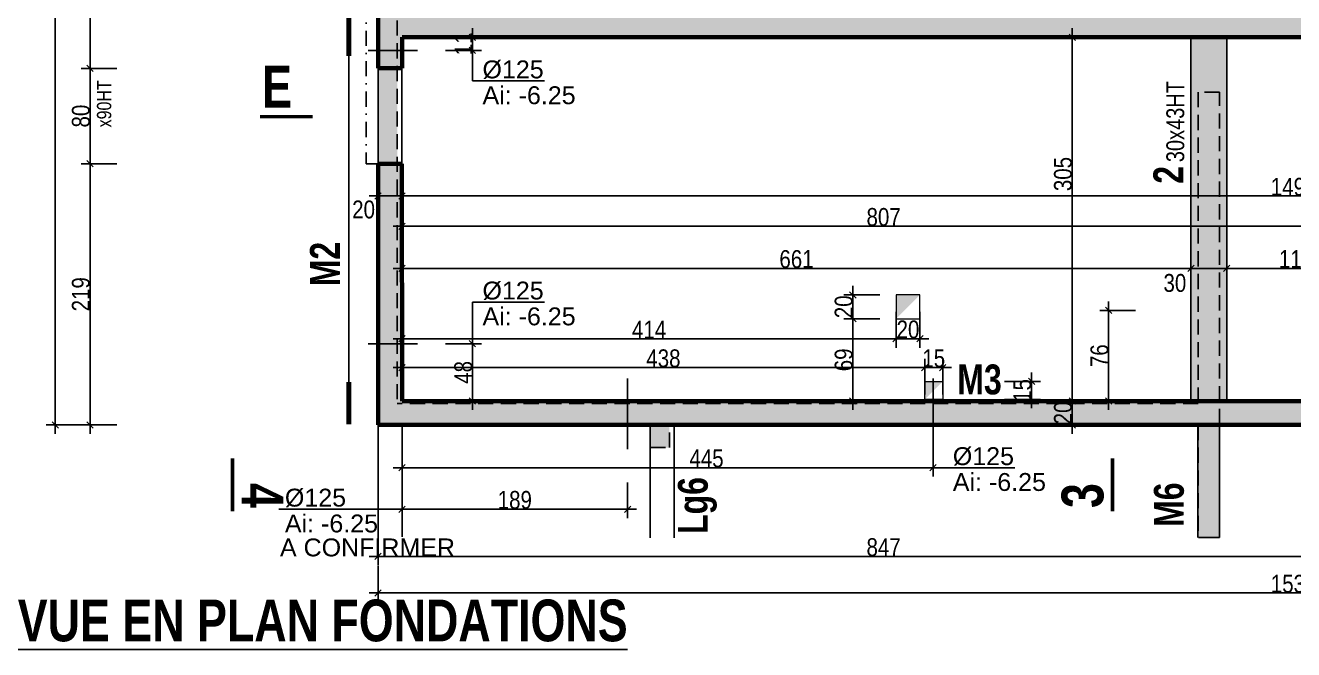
# Model space of a CAD drawing. Header units: centimetres. Extents: x -4990 to 114398, y -61489 to -12305.
# Drawn here: x 54898 to 55961, y -35835 to -35311 of the extents above; entities that cross this region are included whole.
import ezdxf
from ezdxf.enums import TextEntityAlignment as Align

# ---------------------------------------------------------------- set-up
doc = ezdxf.new("R2010")
doc.units = ezdxf.units.CM
doc.header["$LTSCALE"] = 0.5
doc.linetypes.add('CACHEX2', pattern=[19.05, 12.7, -6.35])
doc.linetypes.add('TIRETPTX2', pattern=[50.8, 25.4, -12.7, 0, -12.7])
doc.layers.get('DEFPOINTS').update_dxf_attribs({"linetype": 'CONTINUOUS'})
for name, color, linetype in [('01_cote_gen', 4, 'CONTINUOUS'), ('01_isolant ext', 2, 'TIRETPTX2'), ('01_linteaux', 2, 'CONTINUOUS'), ('01_murs_sup', 2, 'CACHEX2'), ('01_poch_BN', 9, 'CONTINUOUS'), ('01_poch_murs', 253, 'CONTINUOUS'), ('01_resv', 32, 'CONTINUOUS'), ('01_texte', 230, 'CONTINUOUS'), ('AA_COTES', 2, 'CONTINUOUS')]:
    doc.layers.add(name, color=color, linetype=linetype)
doc.layers.add('01_murs_coup', color=5, linetype='CONTINUOUS', lineweight=60)
doc.layers.add('01_résv', color=32, linetype='CONTINUOUS', lineweight=9)
doc.styles.add('ARIAL', font='arial.ttf')
doc.styles.add('impact', font='impact.ttf')
doc.styles.add('MATTE_TXT', font='arial.ttf')
doc.styles.add('STYLE2', font='ARIALN.TTF')
doc.dimstyles.new('JB50', dxfattribs={"dimscale": 0.1, "dimtxt": 150, "dimasz": 15, "dimexe": 0.1, "dimexo": 0.1, "dimgap": 0.09, "dimtad": 1, "dimdec": 1, "dimdsep": 46, "dimtxsty": 'STYLE2', "dimblk1": 'BOND_G', "dimblk2": 'BOND_D', "dimsah": 1, "dimcen": 1.5, "dimdle": 0.01, "dimse1": 1, "dimse2": 1, "dimclrd": 4, "dimclre": 2, "dimclrt": 6, "dimazin": 2, "dimtfac": 2.333333, "dimtdec": 1, "dimtix": 1, "dimtmove": 2, "dimatfit": 3, "dimldrblk": 'BOND_G', "dimfxl": 1, "dimtolj": 1, "dimtzin": 0, "dimarcsym": 0})

# ---------------------------------------------------------------- blocks, each defined once
blk = doc.blocks.new('BOND_G')
at = {"layer": 'AA_COTES', "color": 0}
for p, q in [((0, -5), (0, 15)), ((5, 0), (-5, 0)), ((1.77, 1.77), (-1.77, -1.77))]:
    blk.add_line(p, q, dxfattribs=at)
blk = doc.blocks.new('BOND_D')
at = {"layer": 'AA_COTES', "color": 0}
for p, q in [((5, 0), (-5, 0)), ((-1.77, -1.77), (1.77, 1.77)), ((0, 5), (0, -15))]:
    blk.add_line(p, q, dxfattribs=at)
blk = doc.blocks.new('*D3169')
at = {"layer": '01_cote_gen', "color": 4, "lineweight": -2, "transparency": 16777216}
blk.add_line((55195.3, -35454.3), (55212.3, -35454.3), dxfattribs=at)
at = {"layer": 'DEFPOINTS', "color": 0}
for p in [(55213.8, -35454.3), (55193.8, -35465.7), (55213.8, -35465.7)]:
    blk.add_point(p, dxfattribs=at)
at = {"layer": '01_cote_gen', "color": 4, "lineweight": -2, "transparency": 16777216, "xscale": 1.5, "yscale": 1.5, "zscale": 1.5, "rotation": 180}
blk.add_blockref('BOND_G', (55193.8, -35454.3), dxfattribs=at)
at = {"layer": '01_cote_gen', "color": 4, "lineweight": -2, "transparency": 16777216, "xscale": 1.5, "yscale": 1.5, "zscale": 1.5}
blk.add_blockref('BOND_D', (55213.8, -35454.3), dxfattribs=at)
at = {"layer": '01_cote_gen', "color": 6, "transparency": 16777216, "insert": (55181.6, -35465.7), "char_height": 15, "attachment_point": 5, "style": 'STYLE2'}
blk.add_mtext('\\A1;20', dxfattribs=at)
blk = doc.blocks.new('*D3177')
at = {"layer": '01_cote_gen', "color": 4, "lineweight": -2, "transparency": 16777216}
blk.add_line((55215.3, -35479.7), (56019.3, -35479.7), dxfattribs=at)
at = {"layer": 'DEFPOINTS', "color": 0}
for p in [(56020.8, -35479.7), (56020.8, -35502.2), (55213.8, -35514)]:
    blk.add_point(p, dxfattribs=at)
at = {"layer": '01_cote_gen', "color": 4, "lineweight": -2, "transparency": 16777216, "xscale": 1.5, "yscale": 1.5, "zscale": 1.5, "rotation": 180}
blk.add_blockref('BOND_G', (55213.8, -35479.7), dxfattribs=at)
at = {"layer": '01_cote_gen', "color": 4, "lineweight": -2, "transparency": 16777216, "xscale": 1.5, "yscale": 1.5, "zscale": 1.5}
blk.add_blockref('BOND_D', (56020.8, -35479.7), dxfattribs=at)
at = {"layer": '01_cote_gen', "color": 6, "transparency": 16777216, "insert": (55617.3, -35472), "char_height": 15, "attachment_point": 5, "style": 'STYLE2'}
blk.add_mtext('\\A1;807', dxfattribs=at)
blk = doc.blocks.new('*D3179')
at = {"layer": '01_cote_gen', "color": 4, "lineweight": -2, "transparency": 16777216}
blk.add_line((56039.3, -35756.5), (55195.3, -35756.5), dxfattribs=at)
at = {"layer": 'DEFPOINTS', "color": 0}
for p in [(55193.8, -35676.2), (56040.8, -35676.2), (55193.8, -35756.5)]:
    blk.add_point(p, dxfattribs=at)
at = {"layer": '01_cote_gen', "color": 4, "lineweight": -2, "transparency": 16777216, "xscale": 1.5, "yscale": 1.5, "zscale": 1.5, "rotation": 180}
blk.add_blockref('BOND_D', (55193.8, -35756.5), dxfattribs=at)
at = {"layer": '01_cote_gen', "color": 4, "lineweight": -2, "transparency": 16777216, "xscale": 1.5, "yscale": 1.5, "zscale": 1.5}
blk.add_blockref('BOND_G', (56040.8, -35756.5), dxfattribs=at)
at = {"layer": '01_cote_gen', "color": 6, "transparency": 16777216, "insert": (55617.3, -35748.8), "char_height": 15, "attachment_point": 5, "style": 'STYLE2'}
blk.add_mtext('\\A1;847', dxfattribs=at)
blk = doc.blocks.new('*D3180')
at = {"layer": '01_cote_gen', "color": 4, "lineweight": -2, "transparency": 16777216}
blk.add_line((56726.3, -35787.1), (55195.3, -35787.1), dxfattribs=at)
at = {"layer": 'DEFPOINTS', "color": 0}
for p in [(55193.8, -35734), (56727.8, -35734), (55193.8, -35787.1)]:
    blk.add_point(p, dxfattribs=at)
at = {"layer": '01_cote_gen', "color": 4, "lineweight": -2, "transparency": 16777216, "xscale": 1.5, "yscale": 1.5, "zscale": 1.5, "rotation": 180}
blk.add_blockref('BOND_D', (55193.8, -35787.1), dxfattribs=at)
at = {"layer": '01_cote_gen', "color": 4, "lineweight": -2, "transparency": 16777216, "xscale": 1.5, "yscale": 1.5, "zscale": 1.5}
blk.add_blockref('BOND_G', (56727.8, -35787.1), dxfattribs=at)
at = {"layer": '01_cote_gen', "color": 6, "transparency": 16777216, "insert": (55960.8, -35779.5), "char_height": 15, "attachment_point": 5, "style": 'STYLE2'}
blk.add_mtext('\\A1;1534', dxfattribs=at)
blk = doc.blocks.new('*D3182')
at = {"layer": '01_cote_gen', "color": 4, "lineweight": -2, "transparency": 16777216}
blk.add_line((55215.3, -35454.3), (56706.3, -35454.3), dxfattribs=at)
at = {"layer": 'DEFPOINTS', "color": 0}
for p in [(56707.8, -35435.8), (55213.8, -35453.1), (56707.8, -35454.3)]:
    blk.add_point(p, dxfattribs=at)
at = {"layer": '01_cote_gen', "color": 4, "lineweight": -2, "transparency": 16777216, "xscale": 1.5, "yscale": 1.5, "zscale": 1.5, "rotation": 180}
blk.add_blockref('BOND_G', (55213.8, -35454.3), dxfattribs=at)
at = {"layer": '01_cote_gen', "color": 4, "lineweight": -2, "transparency": 16777216, "xscale": 1.5, "yscale": 1.5, "zscale": 1.5}
blk.add_blockref('BOND_D', (56707.8, -35454.3), dxfattribs=at)
at = {"layer": '01_cote_gen', "color": 6, "transparency": 16777216, "insert": (55960.8, -35446.7), "char_height": 15, "attachment_point": 5, "style": 'STYLE2'}
blk.add_mtext('\\A1;1494', dxfattribs=at)
blk = doc.blocks.new('*D3183')
at = {"layer": '01_cote_gen', "color": 4, "lineweight": -2, "transparency": 16777216}
blk.add_line((54952.5, -35644.7), (54952.5, -35428.8), dxfattribs=at)
at = {"layer": 'DEFPOINTS', "color": 0}
for p in [(54952.5, -35427.3), (54977, -35427.3), (54978.5, -35646.2)]:
    blk.add_point(p, dxfattribs=at)
at = {"layer": '01_cote_gen', "color": 4, "lineweight": -2, "transparency": 16777216, "xscale": 1.5, "yscale": 1.5, "zscale": 1.5}
for name, p, rotation in [('BOND_D', (54952.5, -35427.3), 90), ('BOND_G', (54952.5, -35646.2), 270)]:
    blk.add_blockref(name, p, dxfattribs=dict(at, rotation=rotation))
at = {"layer": '01_cote_gen', "color": 6, "transparency": 16777216, "insert": (54944.8, -35536.7), "char_height": 15, "attachment_point": 5, "rotation": 90, "style": 'STYLE2'}
blk.add_mtext('\\A1;219', dxfattribs=at)
blk = doc.blocks.new('*D3184')
at = {"layer": '01_cote_gen', "color": 4, "lineweight": -2, "transparency": 16777216}
blk.add_line((54952.5, -35425.8), (54952.5, -35348.8), dxfattribs=at)
at = {"layer": 'DEFPOINTS', "color": 0}
for p in [(54952.5, -35347.3), (54977, -35347.3), (54977, -35427.3)]:
    blk.add_point(p, dxfattribs=at)
at = {"layer": '01_cote_gen', "color": 4, "lineweight": -2, "transparency": 16777216, "xscale": 1.5, "yscale": 1.5, "zscale": 1.5}
for name, p, rotation in [('BOND_D', (54952.5, -35347.3), 90), ('BOND_G', (54952.5, -35427.3), 270)]:
    blk.add_blockref(name, p, dxfattribs=dict(at, rotation=rotation))
at = {"layer": '01_cote_gen', "color": 6, "transparency": 16777216, "insert": (54944.8, -35387.3), "char_height": 15, "attachment_point": 5, "rotation": 90, "style": 'STYLE2'}
blk.add_mtext('\\A1;80', dxfattribs=at)
blk = doc.blocks.new('*D3185')
at = {"layer": '01_cote_gen', "color": 4, "lineweight": -2, "transparency": 16777216}
blk.add_line((54952.5, -35345.8), (54952.5, -35139.7), dxfattribs=at)
at = {"layer": 'DEFPOINTS', "color": 0}
for p in [(54952.5, -35138.2), (54977, -35138.2), (54977, -35347.3)]:
    blk.add_point(p, dxfattribs=at)
at = {"layer": '01_cote_gen', "color": 4, "lineweight": -2, "transparency": 16777216, "xscale": 1.5, "yscale": 1.5, "zscale": 1.5}
for name, p, rotation in [('BOND_D', (54952.5, -35138.2), 90), ('BOND_G', (54952.5, -35347.3), 270)]:
    blk.add_blockref(name, p, dxfattribs=dict(at, rotation=rotation))
at = {"layer": '01_cote_gen', "color": 6, "transparency": 16777216, "insert": (54944.8, -35242.7), "char_height": 15, "attachment_point": 5, "rotation": 90, "style": 'STYLE2'}
blk.add_mtext('\\A1;209', dxfattribs=at)
blk = doc.blocks.new('*D3188')
at = {"layer": '01_cote_gen', "color": 4, "lineweight": -2, "transparency": 16777216}
blk.add_line((54923.3, -35644.7), (54923.3, -34624.7), dxfattribs=at)
at = {"layer": 'DEFPOINTS', "color": 0}
for p in [(54923.3, -34623.2), (54948.2, -34623.2), (54967, -35646.2)]:
    blk.add_point(p, dxfattribs=at)
at = {"layer": '01_cote_gen', "color": 4, "lineweight": -2, "transparency": 16777216, "xscale": 1.5, "yscale": 1.5, "zscale": 1.5}
for name, p, rotation in [('BOND_D', (54923.3, -34623.2), 90), ('BOND_G', (54923.3, -35646.2), 270)]:
    blk.add_blockref(name, p, dxfattribs=dict(at, rotation=rotation))
at = {"layer": '01_cote_gen', "color": 6, "transparency": 16777216, "insert": (54915.6, -35134.7), "char_height": 15, "attachment_point": 5, "rotation": 90, "style": 'STYLE2'}
blk.add_mtext('\\A1;1023', dxfattribs=at)
blk = doc.blocks.new('*D3191')
at = {"layer": '01_cote_gen', "color": 4, "lineweight": -2, "transparency": 16777216}
blk.add_line((55775.3, -35644.7), (55775.3, -35627.7), dxfattribs=at)
at = {"layer": 'DEFPOINTS', "color": 0}
for p in [(55775.3, -35626.2), (55806.7, -35626.2), (55806.7, -35646.2)]:
    blk.add_point(p, dxfattribs=at)
at = {"layer": '01_cote_gen', "color": 4, "lineweight": -2, "transparency": 16777216, "xscale": 1.5, "yscale": 1.5, "zscale": 1.5}
for name, p, rotation in [('BOND_D', (55775.3, -35626.2), 90), ('BOND_G', (55775.3, -35646.2), 270)]:
    blk.add_blockref(name, p, dxfattribs=dict(at, rotation=rotation))
at = {"layer": '01_cote_gen', "color": 6, "transparency": 16777216, "insert": (55767.6, -35636.2), "char_height": 15, "attachment_point": 5, "rotation": 90, "style": 'STYLE2'}
blk.add_mtext('\\A1;20', dxfattribs=at)
blk = doc.blocks.new('*D3192')
at = {"layer": '01_cote_gen', "color": 4, "lineweight": -2, "transparency": 16777216}
blk.add_line((55775.3, -35624.7), (55775.3, -35322.7), dxfattribs=at)
at = {"layer": 'DEFPOINTS', "color": 0}
for p in [(55775.3, -35321.2), (55864.4, -35321.2), (55864.4, -35626.2)]:
    blk.add_point(p, dxfattribs=at)
at = {"layer": '01_cote_gen', "color": 4, "lineweight": -2, "transparency": 16777216, "xscale": 1.5, "yscale": 1.5, "zscale": 1.5}
for name, p, rotation in [('BOND_D', (55775.3, -35321.2), 90), ('BOND_G', (55775.3, -35626.2), 270)]:
    blk.add_blockref(name, p, dxfattribs=dict(at, rotation=rotation))
at = {"layer": '01_cote_gen', "color": 6, "transparency": 16777216, "insert": (55767.6, -35435.9), "char_height": 15, "attachment_point": 5, "rotation": 90, "style": 'STYLE2'}
blk.add_mtext('\\A1;305', dxfattribs=at)
blk = doc.blocks.new('*D3325')
at = {"layer": '01_cote_gen', "color": 4, "lineweight": -2, "transparency": 16777216}
blk.add_line((55805.8, -35624.7), (55805.8, -35551.7), dxfattribs=at)
at = {"layer": 'DEFPOINTS', "color": 0}
for p in [(55805.8, -35550.2), (56020.8, -35550.2), (55932.9, -35626.2)]:
    blk.add_point(p, dxfattribs=at)
at = {"layer": '01_cote_gen', "color": 4, "lineweight": -2, "transparency": 16777216, "xscale": 1.5, "yscale": 1.5, "zscale": 1.5}
for name, p, rotation in [('BOND_D', (55805.8, -35550.2), 90), ('BOND_G', (55805.8, -35626.2), 270)]:
    blk.add_blockref(name, p, dxfattribs=dict(at, rotation=rotation))
at = {"layer": '01_cote_gen', "color": 6, "transparency": 16777216, "insert": (55798.2, -35588.2), "char_height": 15, "attachment_point": 5, "rotation": 90, "style": 'STYLE2'}
blk.add_mtext('\\A1;76', dxfattribs=at)
blk = doc.blocks.new('*D3726')
at = {"layer": '01_cote_gen', "color": 4, "lineweight": -2, "ltscale": 2, "transparency": 16777216}
blk.add_line((55215.3, -35515), (55873.3, -35515), dxfattribs=at)
at = {"layer": 'DEFPOINTS', "color": 0, "ltscale": 2}
for p in [(55213.8, -35513.6), (55874.8, -35513.6), (55874.8, -35515)]:
    blk.add_point(p, dxfattribs=at)
at = {"layer": '01_cote_gen', "color": 4, "lineweight": -2, "ltscale": 2, "transparency": 16777216, "xscale": 1.5, "yscale": 1.5, "zscale": 1.5, "rotation": 180}
blk.add_blockref('BOND_G', (55213.8, -35515), dxfattribs=at)
at = {"layer": '01_cote_gen', "color": 4, "lineweight": -2, "ltscale": 2, "transparency": 16777216, "xscale": 1.5, "yscale": 1.5, "zscale": 1.5}
blk.add_blockref('BOND_D', (55874.8, -35515), dxfattribs=at)
at = {"layer": '01_cote_gen', "color": 6, "ltscale": 2, "transparency": 16777216, "insert": (55544.3, -35507.3), "char_height": 15, "attachment_point": 5, "style": 'STYLE2'}
blk.add_mtext('\\A1;661', dxfattribs=at)
blk = doc.blocks.new('*D3727')
at = {"layer": '01_cote_gen', "color": 4, "lineweight": -2, "ltscale": 2, "transparency": 16777216}
blk.add_line((55876.3, -35515), (55903.3, -35515), dxfattribs=at)
at = {"layer": 'DEFPOINTS', "color": 0, "ltscale": 2}
for p in [(55904.8, -35515), (55874.8, -35537.5), (55904.8, -35537.5)]:
    blk.add_point(p, dxfattribs=at)
at = {"layer": '01_cote_gen', "color": 4, "lineweight": -2, "ltscale": 2, "transparency": 16777216, "xscale": 1.5, "yscale": 1.5, "zscale": 1.5, "rotation": 180}
blk.add_blockref('BOND_G', (55874.8, -35515), dxfattribs=at)
at = {"layer": '01_cote_gen', "color": 4, "lineweight": -2, "ltscale": 2, "transparency": 16777216, "xscale": 1.5, "yscale": 1.5, "zscale": 1.5}
blk.add_blockref('BOND_D', (55904.8, -35515), dxfattribs=at)
at = {"layer": '01_cote_gen', "color": 6, "ltscale": 2, "transparency": 16777216, "insert": (55861.3, -35527.3), "char_height": 15, "attachment_point": 5, "style": 'STYLE2'}
blk.add_mtext('\\A1;30', dxfattribs=at)
blk = doc.blocks.new('*D3728')
at = {"layer": '01_cote_gen', "color": 4, "lineweight": -2, "ltscale": 2, "transparency": 16777216}
blk.add_line((55906.3, -35515), (56019.3, -35515), dxfattribs=at)
at = {"layer": 'DEFPOINTS', "color": 0, "ltscale": 2}
for p in [(56020.8, -35515), (55904.8, -35522.5), (56020.8, -35522.5)]:
    blk.add_point(p, dxfattribs=at)
at = {"layer": '01_cote_gen', "color": 4, "lineweight": -2, "ltscale": 2, "transparency": 16777216, "xscale": 1.5, "yscale": 1.5, "zscale": 1.5, "rotation": 180}
blk.add_blockref('BOND_G', (55904.8, -35515), dxfattribs=at)
at = {"layer": '01_cote_gen', "color": 4, "lineweight": -2, "ltscale": 2, "transparency": 16777216, "xscale": 1.5, "yscale": 1.5, "zscale": 1.5}
blk.add_blockref('BOND_D', (56020.8, -35515), dxfattribs=at)
at = {"layer": '01_cote_gen', "color": 6, "ltscale": 2, "transparency": 16777216, "insert": (55962.8, -35507.3), "char_height": 15, "attachment_point": 5, "style": 'STYLE2'}
blk.add_mtext('\\A1;116', dxfattribs=at)
blk = doc.blocks.new('*D4581')
at = {"layer": '01_cote_gen', "color": 4, "lineweight": -2, "ltscale": 2, "transparency": 16777216}
blk.add_line((55591.5, -35624.7), (55591.5, -35558.7), dxfattribs=at)
at = {"layer": 'DEFPOINTS', "color": 0, "ltscale": 2}
for p in [(55591.5, -35557.2), (55627.7, -35557.2), (55633.6, -35626.2)]:
    blk.add_point(p, dxfattribs=at)
at = {"layer": '01_cote_gen', "color": 4, "lineweight": -2, "ltscale": 2, "transparency": 16777216, "xscale": 1.5, "yscale": 1.5, "zscale": 1.5}
for name, p, rotation in [('BOND_D', (55591.5, -35557.2), 90), ('BOND_G', (55591.5, -35626.2), 270)]:
    blk.add_blockref(name, p, dxfattribs=dict(at, rotation=rotation))
at = {"layer": '01_cote_gen', "color": 6, "ltscale": 2, "transparency": 16777216, "insert": (55583.9, -35591.7), "char_height": 15, "attachment_point": 5, "rotation": 90, "style": 'STYLE2'}
blk.add_mtext('\\A1;69', dxfattribs=at)
blk = doc.blocks.new('*D4582')
at = {"layer": '01_cote_gen', "color": 4, "lineweight": -2, "ltscale": 2, "transparency": 16777216}
blk.add_line((55591.5, -35555.7), (55591.5, -35538.7), dxfattribs=at)
at = {"layer": 'DEFPOINTS', "color": 0, "ltscale": 2}
for p in [(55591.5, -35537.2), (55627.7, -35537.2), (55605.5, -35557.2)]:
    blk.add_point(p, dxfattribs=at)
at = {"layer": '01_cote_gen', "color": 4, "lineweight": -2, "ltscale": 2, "transparency": 16777216, "xscale": 1.5, "yscale": 1.5, "zscale": 1.5}
for name, p, rotation in [('BOND_D', (55591.5, -35537.2), 90), ('BOND_G', (55591.5, -35557.2), 270)]:
    blk.add_blockref(name, p, dxfattribs=dict(at, rotation=rotation))
at = {"layer": '01_cote_gen', "color": 6, "ltscale": 2, "transparency": 16777216, "insert": (55583.9, -35547.2), "char_height": 15, "attachment_point": 5, "rotation": 90, "style": 'STYLE2'}
blk.add_mtext('\\A1;20', dxfattribs=at)
blk = doc.blocks.new('*D4583')
at = {"layer": '01_cote_gen', "color": 4, "lineweight": -2, "ltscale": 2, "transparency": 16777216}
blk.add_line((55646.2, -35574), (55629.2, -35574), dxfattribs=at)
at = {"layer": 'DEFPOINTS', "color": 0, "ltscale": 2}
for p in [(55627.7, -35557.2), (55647.7, -35557.2), (55627.7, -35574)]:
    blk.add_point(p, dxfattribs=at)
at = {"layer": '01_cote_gen', "color": 4, "lineweight": -2, "ltscale": 2, "transparency": 16777216, "xscale": 1.5, "yscale": 1.5, "zscale": 1.5, "rotation": 180}
blk.add_blockref('BOND_D', (55627.7, -35574), dxfattribs=at)
at = {"layer": '01_cote_gen', "color": 4, "lineweight": -2, "ltscale": 2, "transparency": 16777216, "xscale": 1.5, "yscale": 1.5, "zscale": 1.5}
blk.add_blockref('BOND_G', (55647.7, -35574), dxfattribs=at)
at = {"layer": '01_cote_gen', "color": 6, "ltscale": 2, "transparency": 16777216, "insert": (55637.7, -35566.3), "char_height": 15, "attachment_point": 5, "style": 'STYLE2'}
blk.add_mtext('\\A1;20', dxfattribs=at)
blk = doc.blocks.new('*D4584')
at = {"layer": '01_cote_gen', "color": 4, "lineweight": -2, "ltscale": 2, "transparency": 16777216}
blk.add_line((55626.2, -35574), (55215.3, -35574), dxfattribs=at)
at = {"layer": 'DEFPOINTS', "color": 0, "ltscale": 2}
for p in [(55213.8, -35574), (55213.8, -35581.5), (55627.7, -35581.5)]:
    blk.add_point(p, dxfattribs=at)
at = {"layer": '01_cote_gen', "color": 4, "lineweight": -2, "ltscale": 2, "transparency": 16777216, "xscale": 1.5, "yscale": 1.5, "zscale": 1.5, "rotation": 180}
blk.add_blockref('BOND_D', (55213.8, -35574), dxfattribs=at)
at = {"layer": '01_cote_gen', "color": 4, "lineweight": -2, "ltscale": 2, "transparency": 16777216, "xscale": 1.5, "yscale": 1.5, "zscale": 1.5}
blk.add_blockref('BOND_G', (55627.7, -35574), dxfattribs=at)
at = {"layer": '01_cote_gen', "color": 6, "ltscale": 2, "transparency": 16777216, "insert": (55420.8, -35566.4), "char_height": 15, "attachment_point": 5, "style": 'STYLE2'}
blk.add_mtext('\\A1;414', dxfattribs=at)
blk = doc.blocks.new('*D4585')
at = {"layer": '01_cote_gen', "color": 4, "lineweight": -2, "ltscale": 2, "transparency": 16777216}
for p, q in [((55650.3, -35598.2), (55648.8, -35598.2)), ((55666.8, -35598.2), (55651.8, -35598.2)), ((55668.3, -35598.2), (55669.8, -35598.2))]:
    blk.add_line(p, q, dxfattribs=at)
at = {"layer": 'DEFPOINTS', "color": 0, "ltscale": 2}
for p in [(55651.8, -35598.2), (55651.8, -35609.8), (55666.8, -35609.8)]:
    blk.add_point(p, dxfattribs=at)
at = {"layer": '01_cote_gen', "color": 4, "lineweight": -2, "ltscale": 2, "transparency": 16777216, "xscale": 1.5, "yscale": 1.5, "zscale": 1.5}
blk.add_blockref('BOND_D', (55651.8, -35598.2), dxfattribs=at)
at = {"layer": '01_cote_gen', "color": 4, "lineweight": -2, "ltscale": 2, "transparency": 16777216, "xscale": 1.5, "yscale": 1.5, "zscale": 1.5, "rotation": 180}
blk.add_blockref('BOND_G', (55666.8, -35598.2), dxfattribs=at)
at = {"layer": '01_cote_gen', "color": 6, "ltscale": 2, "transparency": 16777216, "insert": (55659.3, -35590.5), "char_height": 15, "attachment_point": 5, "style": 'STYLE2'}
blk.add_mtext('\\A1;15', dxfattribs=at)
blk = doc.blocks.new('*D4586')
at = {"layer": '01_cote_gen', "color": 4, "lineweight": -2, "ltscale": 2, "transparency": 16777216}
blk.add_line((55215.3, -35598.2), (55650.3, -35598.2), dxfattribs=at)
at = {"layer": 'DEFPOINTS', "color": 0, "ltscale": 2}
for p in [(55213.8, -35598.2), (55651.8, -35598.2), (55651.8, -35609.8)]:
    blk.add_point(p, dxfattribs=at)
at = {"layer": '01_cote_gen', "color": 4, "lineweight": -2, "ltscale": 2, "transparency": 16777216, "xscale": 1.5, "yscale": 1.5, "zscale": 1.5, "rotation": 180}
blk.add_blockref('BOND_G', (55213.8, -35598.2), dxfattribs=at)
at = {"layer": '01_cote_gen', "color": 4, "lineweight": -2, "ltscale": 2, "transparency": 16777216, "xscale": 1.5, "yscale": 1.5, "zscale": 1.5}
blk.add_blockref('BOND_D', (55651.8, -35598.2), dxfattribs=at)
at = {"layer": '01_cote_gen', "color": 6, "ltscale": 2, "transparency": 16777216, "insert": (55432.8, -35590.5), "char_height": 15, "attachment_point": 5, "style": 'STYLE2'}
blk.add_mtext('\\A1;438', dxfattribs=at)
blk = doc.blocks.new('*D4587')
at = {"layer": '01_cote_gen', "color": 4, "lineweight": -2, "ltscale": 2, "transparency": 16777216}
for p, q in [((55741.2, -35608.3), (55741.2, -35606.8)), ((55741.2, -35624.8), (55741.2, -35609.8)), ((55741.2, -35626.3), (55741.2, -35627.8))]:
    blk.add_line(p, q, dxfattribs=at)
at = {"layer": 'DEFPOINTS', "color": 0, "ltscale": 2}
for p in [(55666.8, -35609.8), (55741.2, -35609.8), (55666.8, -35624.8)]:
    blk.add_point(p, dxfattribs=at)
at = {"layer": '01_cote_gen', "color": 4, "lineweight": -2, "ltscale": 2, "transparency": 16777216, "xscale": 1.5, "yscale": 1.5, "zscale": 1.5}
for name, p, rotation in [('BOND_D', (55741.2, -35609.8), 270), ('BOND_G', (55741.2, -35624.8), 90)]:
    blk.add_blockref(name, p, dxfattribs=dict(at, rotation=rotation))
at = {"layer": '01_cote_gen', "color": 6, "ltscale": 2, "transparency": 16777216, "insert": (55733.5, -35617.3), "char_height": 15, "attachment_point": 5, "rotation": 90, "style": 'STYLE2'}
blk.add_mtext('\\A1;15', dxfattribs=at)
blk = doc.blocks.new('*D4613')
at = {"layer": '01_cote_gen', "color": 4, "lineweight": -2, "ltscale": 2, "transparency": 16777216}
blk.add_line((55657.3, -35682.1), (55215.3, -35682.1), dxfattribs=at)
at = {"layer": 'DEFPOINTS', "color": 0, "ltscale": 2}
for p in [(55213.8, -35605.7), (55658.8, -35666.5), (55213.8, -35682.1)]:
    blk.add_point(p, dxfattribs=at)
at = {"layer": '01_cote_gen', "color": 4, "lineweight": -2, "ltscale": 2, "transparency": 16777216, "xscale": 1.5, "yscale": 1.5, "zscale": 1.5, "rotation": 180}
blk.add_blockref('BOND_D', (55213.8, -35682.1), dxfattribs=at)
at = {"layer": '01_cote_gen', "color": 4, "lineweight": -2, "ltscale": 2, "transparency": 16777216, "xscale": 1.5, "yscale": 1.5, "zscale": 1.5}
blk.add_blockref('BOND_G', (55658.8, -35682.1), dxfattribs=at)
at = {"layer": '01_cote_gen', "color": 6, "ltscale": 2, "transparency": 16777216, "insert": (55468.9, -35674.4), "char_height": 15, "attachment_point": 5, "style": 'STYLE2'}
blk.add_mtext('\\A1;445', dxfattribs=at)
blk = doc.blocks.new('*D4614')
at = {"layer": '01_cote_gen', "color": 4, "lineweight": -2, "ltscale": 2, "transparency": 16777216}
blk.add_line((55401.3, -35716.9), (55215.3, -35716.9), dxfattribs=at)
at = {"layer": 'DEFPOINTS', "color": 0, "ltscale": 2}
for p in [(55213.8, -35605.7), (55402.8, -35666.6), (55213.8, -35716.9)]:
    blk.add_point(p, dxfattribs=at)
at = {"layer": '01_cote_gen', "color": 4, "lineweight": -2, "ltscale": 2, "transparency": 16777216, "xscale": 1.5, "yscale": 1.5, "zscale": 1.5, "rotation": 180}
blk.add_blockref('BOND_D', (55213.8, -35716.9), dxfattribs=at)
at = {"layer": '01_cote_gen', "color": 4, "lineweight": -2, "ltscale": 2, "transparency": 16777216, "xscale": 1.5, "yscale": 1.5, "zscale": 1.5}
blk.add_blockref('BOND_G', (55402.8, -35716.9), dxfattribs=at)
at = {"layer": '01_cote_gen', "color": 6, "ltscale": 2, "transparency": 16777216, "insert": (55308.3, -35709.2), "char_height": 15, "attachment_point": 5, "style": 'STYLE2'}
blk.add_mtext('\\A1;189', dxfattribs=at)
blk = doc.blocks.new('*D4615')
at = {"layer": '01_cote_gen', "color": 4, "lineweight": -2, "ltscale": 2, "transparency": 16777216}
for p, q in [((55272.8, -35319.7), (55272.8, -35318.2)), ((55272.8, -35332.2), (55272.8, -35321.2)), ((55272.8, -35333.7), (55272.8, -35335.2))]:
    blk.add_line(p, q, dxfattribs=at)
at = {"layer": 'DEFPOINTS', "color": 0, "ltscale": 2}
for p in [(55238.3, -35321.2), (55272.8, -35321.2), (55226.8, -35332.2)]:
    blk.add_point(p, dxfattribs=at)
at = {"layer": '01_cote_gen', "color": 4, "lineweight": -2, "ltscale": 2, "transparency": 16777216, "xscale": 1.5, "yscale": 1.5, "zscale": 1.5}
for name, p, rotation in [('BOND_D', (55272.8, -35321.2), 270), ('BOND_G', (55272.8, -35332.2), 90)]:
    blk.add_blockref(name, p, dxfattribs=dict(at, rotation=rotation))
at = {"layer": '01_cote_gen', "color": 6, "ltscale": 2, "transparency": 16777216, "insert": (55265.3, -35326.7), "char_height": 15, "attachment_point": 5, "rotation": 90, "style": 'STYLE2'}
blk.add_mtext('\\A1;11', dxfattribs=at)
blk = doc.blocks.new('*D4616')
at = {"layer": '01_cote_gen', "color": 4, "lineweight": -2, "ltscale": 2, "transparency": 16777216}
blk.add_line((55272.8, -35579.7), (55272.8, -35624.7), dxfattribs=at)
at = {"layer": 'DEFPOINTS', "color": 0, "ltscale": 2}
for p in [(55226.8, -35578.2), (55241.9, -35626.2), (55272.8, -35626.2)]:
    blk.add_point(p, dxfattribs=at)
at = {"layer": '01_cote_gen', "color": 4, "lineweight": -2, "ltscale": 2, "transparency": 16777216, "xscale": 1.5, "yscale": 1.5, "zscale": 1.5}
for name, p, rotation in [('BOND_G', (55272.8, -35578.2), 90), ('BOND_D', (55272.8, -35626.2), 270)]:
    blk.add_blockref(name, p, dxfattribs=dict(at, rotation=rotation))
at = {"layer": '01_cote_gen', "color": 6, "ltscale": 2, "transparency": 16777216, "insert": (55265.2, -35602.2), "char_height": 15, "attachment_point": 5, "rotation": 90, "style": 'STYLE2'}
blk.add_mtext('\\A1;48', dxfattribs=at)

msp = doc.modelspace()

# ---------------------------------------------------------------- hatches: boundary and pattern name
at = {"layer": '01_murs_sup', "ltscale": 2}
h = msp.add_hatch(dxfattribs=at)
h.set_pattern_fill('DASH', color=256, scale=2.5, angle=135)
h.set_pattern_definition([(135, (10416.925, 1704.3274), (-11.2253202, 9e-16), [7.9375, -7.9375])])
h.paths.add_polyline_path([(56727.809, -35120.229), (56949.808, -35120.229), (56949.808, -35100.229), (56711.809, -35100.229), (56711.809, -35552.234), (56040.814, -35552.234), (56040.811, -35300.234), (56022.811, -35300.234), (56022.811, -35740.673), (56040.813, -35740.673), (56040.814, -35570.241), (56711.809, -35570.234), (56711.809, -35575.227), (56727.809, -35575.227)])
h.paths.add_polyline_path([(55898.814, -35367.229), (55880.814, -35367.229), (55880.814, -35628.228), (55209.82, -35628.228), (55209.798, -34945.23), (55063.794, -34945.23), (55063.794, -34965.23), (55193.798, -34965.23), (55193.821, -35646.217), (55421.807, -35646.221), (55421.807, -35665.222), (55437.807, -35665.222), (55437.807, -35646.221), (55880.814, -35646.228), (55880.814, -35740.673), (55898.814, -35740.673)])
at = {"layer": '01_poch_BN', "ltscale": 2}
h = msp.add_hatch(color=256, dxfattribs=at)
h.dxf.hatch_style = 1
h.paths.add_polyline_path([(55904.814, -35321.232), (55874.814, -35321.232), (55874.814, -35626.232), (55880.814, -35626.232), (55880.814, -35367.229), (55898.814, -35367.229), (55898.814, -35626.232), (55904.814, -35626.232)])
h.paths.add_polyline_path([(55898.814, -35367.229), (55880.814, -35367.229), (55880.814, -35626.232), (55898.814, -35626.232)], flags=17)
h = msp.add_hatch(color=256, dxfattribs=at)
h.dxf.hatch_style = 1
h.paths.add_polyline_path([(55898.814, -35646.232), (55880.814, -35646.232), (55880.814, -35740.673), (55898.814, -35740.673)])
h.paths.add_polyline_path([(55910.814, -35646.232), (55904.814, -35740.673)])
h.paths.add_polyline_path([(55869.105, -35646.232), (55874.96, -35740.673)])
h.paths.add_polyline_path([(56022.811, -35646.232), (56022.811, -35646.232), (56022.811, -35740.673), (56022.811, -35740.673)])
h.paths.add_polyline_path([(56040.809, -35646.232), (56022.811, -35646.232), (56022.811, -35740.673), (56040.809, -35740.673)])
at = {"layer": '01_poch_murs', "ltscale": 2}
h = msp.add_hatch(color=256, dxfattribs=at)
h.dxf.hatch_style = 1
h.paths.add_polyline_path([(55408.805, -34623.232), (55193.811, -34623.232), (55193.811, -35041.23), (55209.811, -35041.23), (55209.811, -34639.232), (55408.805, -34639.232)])
h.paths.add_polyline_path([(55757.777, -34623.232), (55505.805, -34623.232), (55505.805, -34639.232), (55757.777, -34639.232)])
h.paths.add_polyline_path([(56075.765, -34623.232), (55854.765, -34623.232), (55854.765, -34639.232), (55951.814, -34639.232), (55951.814, -35102.236), (55880.814, -35102.236), (55880.814, -35120.236), (55951.814, -35120.236), (55951.814, -35301.232), (55969.814, -35301.232), (55969.814, -35120.236), (56040.802, -35120.236), (56040.802, -35102.236), (55969.814, -35102.236), (55969.814, -34639.232), (56075.765, -34639.232)])
h.paths.add_polyline_path([(56466.806, -34623.232), (56172.791, -34623.232), (56172.791, -34639.232), (56466.806, -34639.232)])
h.paths.add_polyline_path([(56727.822, -34623.232), (56563.815, -34623.232), (56563.815, -34639.232), (56711.822, -34639.232), (56711.822, -34982.186), (56727.822, -34982.186)])
h.paths.add_polyline_path([(56727.809, -35079.186), (56711.809, -35079.186), (56711.822, -35301.232), (55209.811, -35301.232), (55209.811, -35138.23), (55193.811, -35138.23), (55193.811, -35347.26), (55213.811, -35347.26), (55213.811, -35321.232), (56707.822, -35321.232), (56707.822, -35550.199), (56020.822, -35550.199), (56020.822, -35626.232), (55213.811, -35626.232), (55213.778, -35427.26), (55193.811, -35427.26), (55193.811, -35646.232), (56040.813, -35646.232), (56040.814, -35570.199), (56727.822, -35570.199)])
h.paths.add_polyline_path([(57072.304, -35329.237), (56737.836, -35329.287), (56737.822, -35349.237), (57072.304, -35349.237)])

# ---------------------------------------------------------------- linework, layer by layer
at = {"layer": '01_isolant ext'}
for p, q in [((55183.765, -35137.23), (55183.765, -35427.26)), ((55183.765, -35427.26), (55193.777, -35427.26))]:
    msp.add_line(p, q, dxfattribs=at)
at = {"layer": '01_linteaux'}
for p, q in [((55874.814, -35626.232), (55874.814, -35321.232)), ((55904.814, -35626.232), (55904.814, -35321.232)), ((55193.799, -35427.26), (55193.799, -35347.26)), ((55213.765, -35427.26), (55213.765, -35347.26)), ((55193.799, -35646.232), (55193.799, -35740.127)), ((55213.799, -35646.232), (55213.799, -35740.127)), ((55421.807, -35646.232), (55421.807, -35741)), ((55441.807, -35646.232), (55441.807, -35741)), ((55880.55, -35740.673), (55880.55, -35646.232)), ((55898.814, -35740.673), (55898.814, -35646.232))]:
    msp.add_line(p, q, dxfattribs=at)
at = {"layer": '01_murs_coup'}
for p, q in [((55193.799, -35138.23), (55193.799, -35347.26)), ((55213.799, -35347.26), (55213.799, -35321.232)), ((55213.799, -35321.232), (56707.809, -35321.232)), ((55193.799, -35347.26), (55213.799, -35347.26)), ((55213.765, -35427.26), (55193.799, -35427.26)), ((55193.799, -35427.26), (55193.799, -35646.232)), ((55213.799, -35626.232), (55213.765, -35427.26)), ((56020.809, -35626.232), (55213.799, -35626.232)), ((55193.799, -35646.232), (56040.809, -35646.232))]:
    msp.add_line(p, q, dxfattribs=at)
at = {"layer": '01_murs_sup', "ltscale": 2}
for p, q in [((55209.798, -34945.23), (55209.82, -35628.228)), ((55193.821, -35646.217), (55193.798, -34965.23)), ((55898.814, -35367.229), (55880.814, -35367.229)), ((55880.814, -35367.229), (55880.814, -35628.228)), ((55898.814, -35740.673), (55898.814, -35367.229)), ((55880.814, -35628.228), (55209.811, -35628.228)), ((55193.811, -35646.217), (55421.807, -35646.221)), ((55421.807, -35646.221), (55421.807, -35665.222)), ((55437.807, -35646.221), (55880.814, -35646.228)), ((55437.807, -35665.222), (55437.807, -35646.221)), ((55880.814, -35646.228), (55880.814, -35740.673)), ((55421.807, -35665.222), (55437.807, -35665.222))]:
    msp.add_line(p, q, dxfattribs=at)
at = {"layer": '01_poch_BN', "ltscale": 2}
msp.add_line((55880.96, -35740.673), (55898.814, -35740.673), dxfattribs=at)
at = {"layer": '01_resv', "ltscale": 2}
for p, q in [((55185.487, -35332.232), (55226.756, -35332.232)), ((55185.487, -35578.232), (55226.756, -35578.232)), ((55402.798, -35607.281), (55402.798, -35666.553)), ((55658.809, -35607.238), (55658.809, -35666.511))]:
    msp.add_line(p, q, dxfattribs=at)
for points in [[(55193.799, -35325.732), (55213.799, -35325.732), (55213.799, -35338.732), (55193.799, -35338.732)], [(55193.799, -35571.732), (55213.799, -35571.732), (55213.799, -35584.732), (55193.799, -35584.732)], [(55396.298, -35626.274), (55396.298, -35646.274), (55409.298, -35646.274), (55409.298, -35626.274)], [(55652.309, -35626.232), (55652.309, -35646.232), (55665.309, -35646.232), (55665.309, -35626.232)]]:
    msp.add_solid(points, dxfattribs=at)
at = {"layer": '01_résv'}
for p, q in [((55627.749, -35537.193), (55627.749, -35557.193)), ((55647.749, -35537.193), (55627.749, -35537.193)), ((55627.749, -35537.193), (55627.749, -35557.193)), ((55647.749, -35557.193), (55647.749, -35537.193)), ((55627.749, -35557.193), (55647.749, -35557.193)), ((55651.815, -35624.803), (55651.815, -35609.803)), ((55651.815, -35609.803), (55666.815, -35609.803)), ((55666.815, -35609.803), (55666.815, -35624.803)), ((55666.815, -35624.803), (55651.815, -35624.803)), ((55666.815, -35624.803), (55651.815, -35624.803))]:
    msp.add_line(p, q, dxfattribs=at)
for points in [[(55627.749, -35557.193), (55627.749, -35537.193), (55647.749, -35537.193)], [(55651.815, -35624.803), (55651.815, -35609.803), (55666.815, -35609.803)]]:
    msp.add_solid(points, dxfattribs=at)
at = {"layer": '01_texte'}
for p, q in [((55169.262, -35645.714), (55169.262, -35301.527)), ((55272.829, -35339.732), (55272.829, -35357.826)), ((55272.829, -35357.826), (55333.214, -35357.826)), ((55272.829, -35543.227), (55333.214, -35543.227)), ((55272.829, -35570.732), (55272.829, -35543.227)), ((55666.309, -35682.087), (55727.254, -35682.087)), ((55110.727, -35716.864), (55206.294, -35716.864))]:
    msp.add_line(p, q, dxfattribs=at)
for points, const_width in [([(55169.262, -35301.527), (55169.262, -35337.027)], 4), ([(55094.835, -35387.761), (55139.087, -35387.761)], 3), ([(55169.262, -35645.714), (55169.262, -35610.215)], 4), ([(55071.811, -35674.306), (55071.811, -35718.558)], 3), ([(55809.013, -35674.306), (55809.013, -35718.558)], 3)]:
    msp.add_lwpolyline(points, dxfattribs=dict(at, const_width=const_width))

# ---------------------------------------------------------------- texts
at = {"layer": '01_texte', "style": 'ARIAL'}
for s, p in [('%%C125', (55281.227, -35355.667)), ('Ai: -6.25', (55281.227, -35377.317)), ('%%C125', (55281.227, -35541.067)), ('Ai: -6.25', (55281.227, -35562.718)), ('%%C125', (55675.267, -35679.927)), ('Ai: -6.25', (55675.267, -35701.578)), ('%%C125', (55115.688, -35714.705)), ('Ai: -6.25', (55115.688, -35736.355)), ('A CONFIRMER', (55111.551, -35756.443))]:
    msp.add_text(s, height=15, dxfattribs=at).set_placement(p)
at = {"layer": '01_texte', "style": 'impact'}
for s, height, rotation, p in [('E', 35, 360, (55109.138, -35390.614)), ('2', 25, 90, (55875.806, -35436.577)), ('M2', 25, 90, (55169.221, -35511.375)), ('Lg6', 25, 90, (55477.457, -35713.796)), ('4', 35, 270, (55068.958, -35705.477)), ('3', 35, 90, (55811.866, -35705.477)), ('M6', 25, 90, (55876.26, -35713.137))]:
    msp.add_text(s, height=height, rotation=rotation, dxfattribs=at).set_placement(p, align=Align.BOTTOM_CENTER)
at = {"layer": '01_texte', "style": 'MATTE_TXT', "width": 0.8}
for s, height, p in [('x90HT', 12, (54973.818, -35377.048)), ('30x43HT', 15, (55873.634, -35391.942))]:
    msp.add_text(s, height=height, rotation=90, dxfattribs=at).set_placement(p, align=Align.BOTTOM_CENTER)
at = {"layer": '01_texte', "style": 'impact'}
for s, height, p in [('M3', 25, (55697.651, -35628.067)), ('%%UVUE EN PLAN FONDATIONS', 35, (55147.343, -35838.146))]:
    msp.add_text(s, height=height, dxfattribs=at).set_placement(p, align=Align.BOTTOM_CENTER)

# ---------------------------------------------------------------- dimensions: what is measured, and where the dimension line sits
at = {"layer": '01_cote_gen'}
for base, p1, p2, picture, middle in [((54923.257, -34623.232), (54966.995, -35646.232), (54948.226, -34623.232), '*D3188', (54915.59, -35134.732)), ((54952.495, -35138.23), (54976.995, -35347.26), (54976.995, -35138.23), '*D3185', (54944.827, -35242.745)), ((54952.495, -35347.26), (54976.978, -35427.26), (54976.978, -35347.26), '*D3184', (54944.827, -35387.26)), ((54952.495, -35427.26), (54978.54, -35646.232), (54976.978, -35427.26), '*D3183', (54944.827, -35536.746)), ((55805.846, -35550.199), (55932.942, -35626.232), (56020.809, -35550.199), '*D3325', (55798.178, -35588.215)), ((55775.271, -35626.232), (55806.744, -35646.232), (55806.744, -35626.232), '*D3191', (55767.604, -35636.232))]:
    dim = msp.add_linear_dim(base=base, p1=p1, p2=p2, angle=90, dimstyle='JB50', dxfattribs=at)
    dim.commit()
    dim.dimension.update_dxf_attribs({"geometry": picture, "text_midpoint": middle})
at = {"layer": '01_cote_gen', "ltscale": 2}
for base, p1, p2, picture, middle in [((55272.829, -35321.232), (55226.756, -35332.232), (55238.318, -35321.232), '*D4615', (55265.29, -35326.732)), ((55591.522, -35537.193), (55605.54, -35557.193), (55627.749, -35537.193), '*D4582', (55583.854, -35547.193)), ((55591.522, -35557.193), (55633.575, -35626.232), (55627.749, -35557.193), '*D4581', (55583.854, -35591.712)), ((55272.829, -35626.232), (55226.756, -35578.232), (55241.923, -35626.232), '*D4616', (55265.162, -35602.232)), ((55741.208, -35609.803), (55666.815, -35624.803), (55666.815, -35609.803), '*D4587', (55733.54, -35617.303))]:
    dim = msp.add_linear_dim(base=base, p1=p1, p2=p2, angle=90, dimstyle='JB50', dxfattribs=at)
    dim.commit()
    dim.dimension.update_dxf_attribs({"geometry": picture, "text_midpoint": middle})
at = {"layer": '01_cote_gen'}
dim = msp.add_linear_dim(base=(55775.271, -35321.232), p1=(55864.445, -35626.232), p2=(55864.445, -35321.232), angle=90, dimstyle='JB50', dxfattribs=at)
dim.commit()
dim.dimension.update_dxf_attribs({"geometry": '*D3192', "text_midpoint": (55767.604, -35435.851), "dimtype": 160})
for base, p1, p2, picture, middle in [((56707.809, -35454.347), (55213.77, -35453.06), (56707.809, -35435.835), '*D3182', (55960.789, -35446.679)), ((56020.809, -35479.678), (55213.78, -35514.032), (56020.809, -35502.178), '*D3177', (55617.295, -35472.01)), ((55193.799, -35756.452), (56040.809, -35676.232), (55193.799, -35676.232), '*D3179', (55617.304, -35748.784)), ((55193.799, -35787.142), (56727.809, -35733.952), (55193.799, -35733.952), '*D3180', (55960.804, -35779.474))]:
    dim = msp.add_linear_dim(base=base, p1=p1, p2=p2, dimstyle='JB50', dxfattribs=at)
    dim.commit()
    dim.dimension.update_dxf_attribs({"geometry": picture, "text_midpoint": middle})
dim = msp.add_linear_dim(base=(55213.774, -35454.347), p1=(55193.799, -35465.691), p2=(55213.774, -35465.691), dimstyle='JB50', dxfattribs=at)
dim.commit()
dim.dimension.update_dxf_attribs({"geometry": '*D3169', "text_midpoint": (55181.588, -35465.745), "dimtype": 160})
at = {"layer": '01_cote_gen', "ltscale": 2}
for base, p1, p2, picture, middle in [((55874.814, -35515), (55213.78, -35513.61), (55874.814, -35513.61), '*D3726', (55544.297, -35507.332)), ((56020.809, -35515), (55904.814, -35522.5), (56020.809, -35522.5), '*D3728', (55962.812, -35507.332)), ((55213.791, -35573.98), (55627.749, -35581.48), (55213.791, -35581.55), '*D4584', (55420.77, -35566.441)), ((55627.749, -35573.98), (55647.749, -35557.193), (55627.749, -35557.193), '*D4583', (55637.749, -35566.313)), ((55651.815, -35598.157), (55213.794, -35598.233), (55651.815, -35609.803), '*D4586', (55432.804, -35590.489)), ((55651.815, -35598.157), (55666.815, -35609.803), (55651.815, -35609.803), '*D4585', (55659.315, -35590.489)), ((55213.794, -35716.864), (55402.798, -35666.553), (55213.794, -35605.657), '*D4614', (55308.296, -35709.197))]:
    dim = msp.add_linear_dim(base=base, p1=p1, p2=p2, dimstyle='JB50', dxfattribs=at)
    dim.commit()
    dim.dimension.update_dxf_attribs({"geometry": picture, "text_midpoint": middle})
for base, p1, p2, picture, middle in [((55904.814, -35515), (55874.814, -35537.5), (55904.814, -35537.5), '*D3727', (55861.314, -35527.332)), ((55213.794, -35682.087), (55658.809, -35666.511), (55213.794, -35605.657), '*D4613', (55468.922, -35674.45))]:
    dim = msp.add_linear_dim(base=base, p1=p1, p2=p2, dimstyle='JB50', dxfattribs=at)
    dim.commit()
    dim.dimension.update_dxf_attribs({"geometry": picture, "text_midpoint": middle, "dimtype": 160})

doc.saveas('drawing.dxf')
